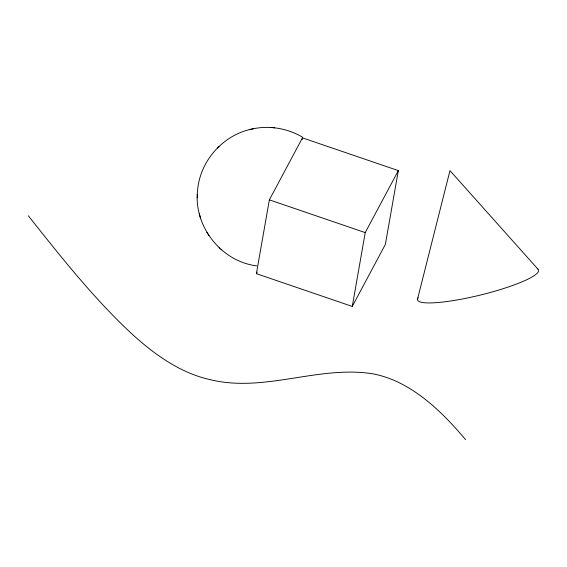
<?xml version="1.0" encoding="UTF-8"?>
<svg xmlns="http://www.w3.org/2000/svg" width="567" height="567" viewBox="0 0 567 567"><rect width="100%" height="100%" fill="white"/><g stroke="black" fill="none" stroke-linecap="round" stroke-linejoin="round"><path stroke-width="0.85" d="M256.702 265.859C220.691 261.479 193.007 225.425 197.656 189.569C200.342 160.808 222.838 135.343 251.082 129.226M197.266 197.826L197.281 196.699M197.295 195.431L197.309 194.283M256.397 273.677L269.36 199.853L302.459 137.866L398.332 170.617L385.369 244.434L352.27 306.421L256.397 273.677L257.227 272.125M302.154 139.602L302.459 137.866M352.27 306.421L365.233 232.605L398.332 170.617M417.532 299.128L449.971 170.632L537.835 269.034M219.103 146.378L217.402 148.022M251.599 129.113C268.786 125.116 287.426 128.177 302.558 137.221M249.211 129.659L253.392 128.695M271.026 127.511L272.33 127.625M273.471 127.724L274.676 127.83M269.36 199.853L365.233 232.605M219.117 247.63L219.755 248.204M220.946 249.274L221.506 249.771M465.55 439.609C446.512 417.092 425.179 395.376 398.36 382.293A78.352 55.212 28.1 0 0 373.27 373.894C318.668 364.95 264.406 393.122 209.854 379.578C179.427 372.71 153.544 353.758 130.949 333.042C92.967 297.477 60.626 256.482 28.35 215.821M206.891 232.321L208.989 235.652M199.322 213.802L199.875 215.765M199.981 216.155L200.52 218.047M537.339 268.687A62.327 10.284 -13.8 0 1 479.909 295.166A62.327 10.284 -13.8 0 1 418.163 297.76"/></g></svg>
